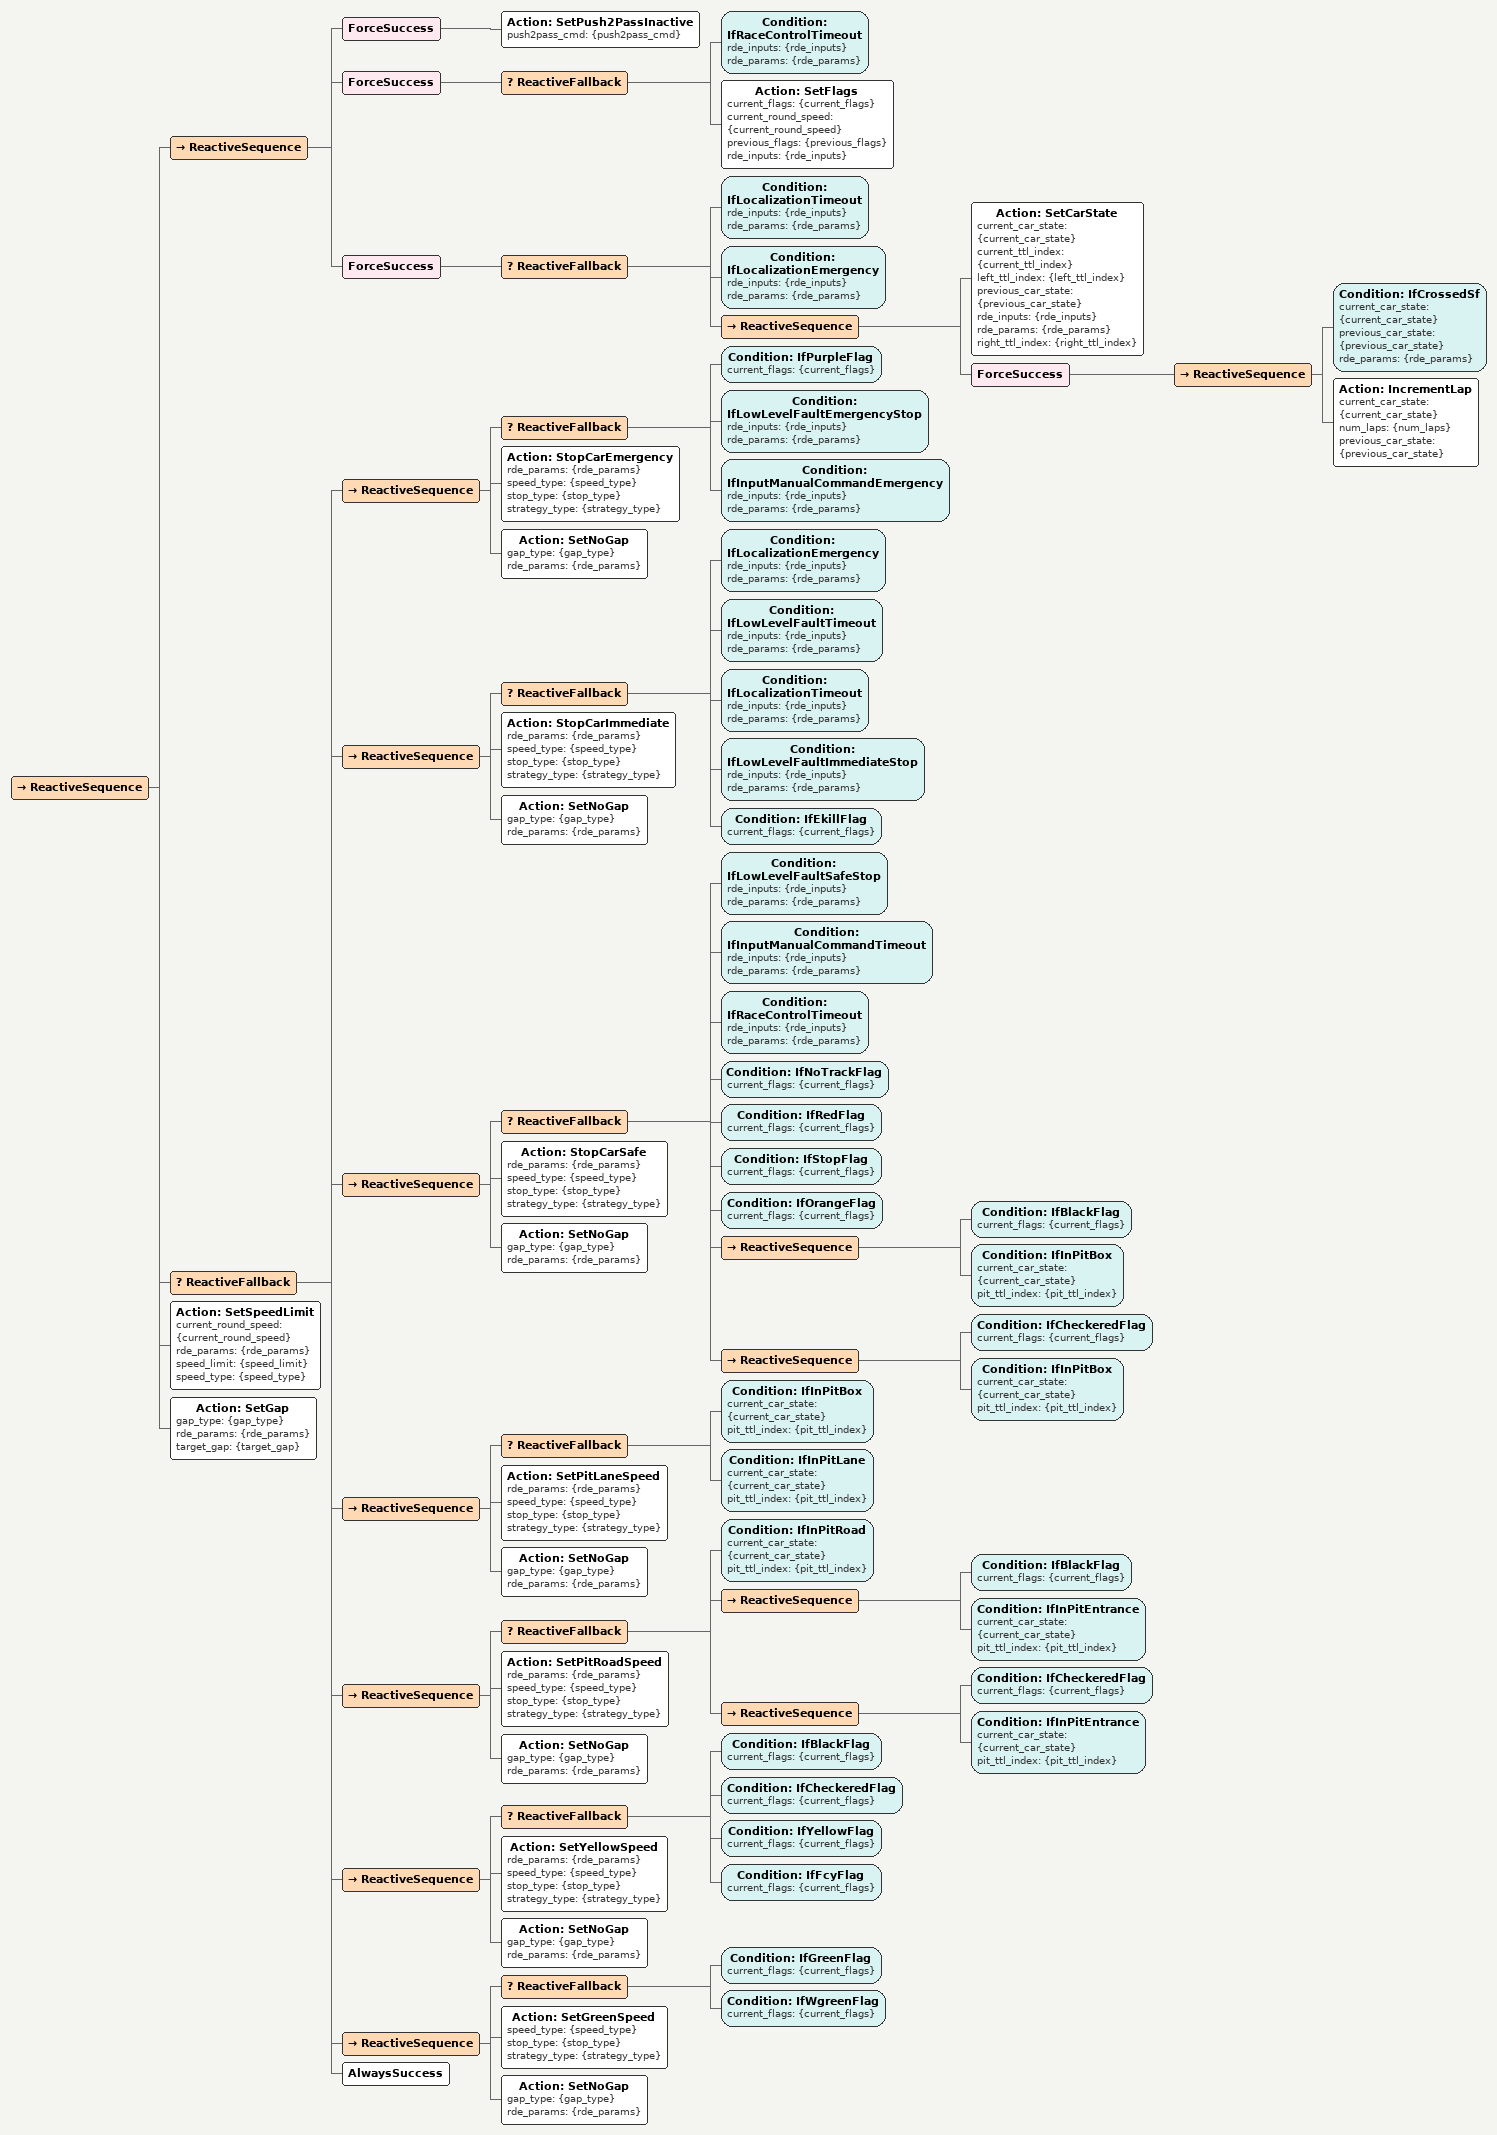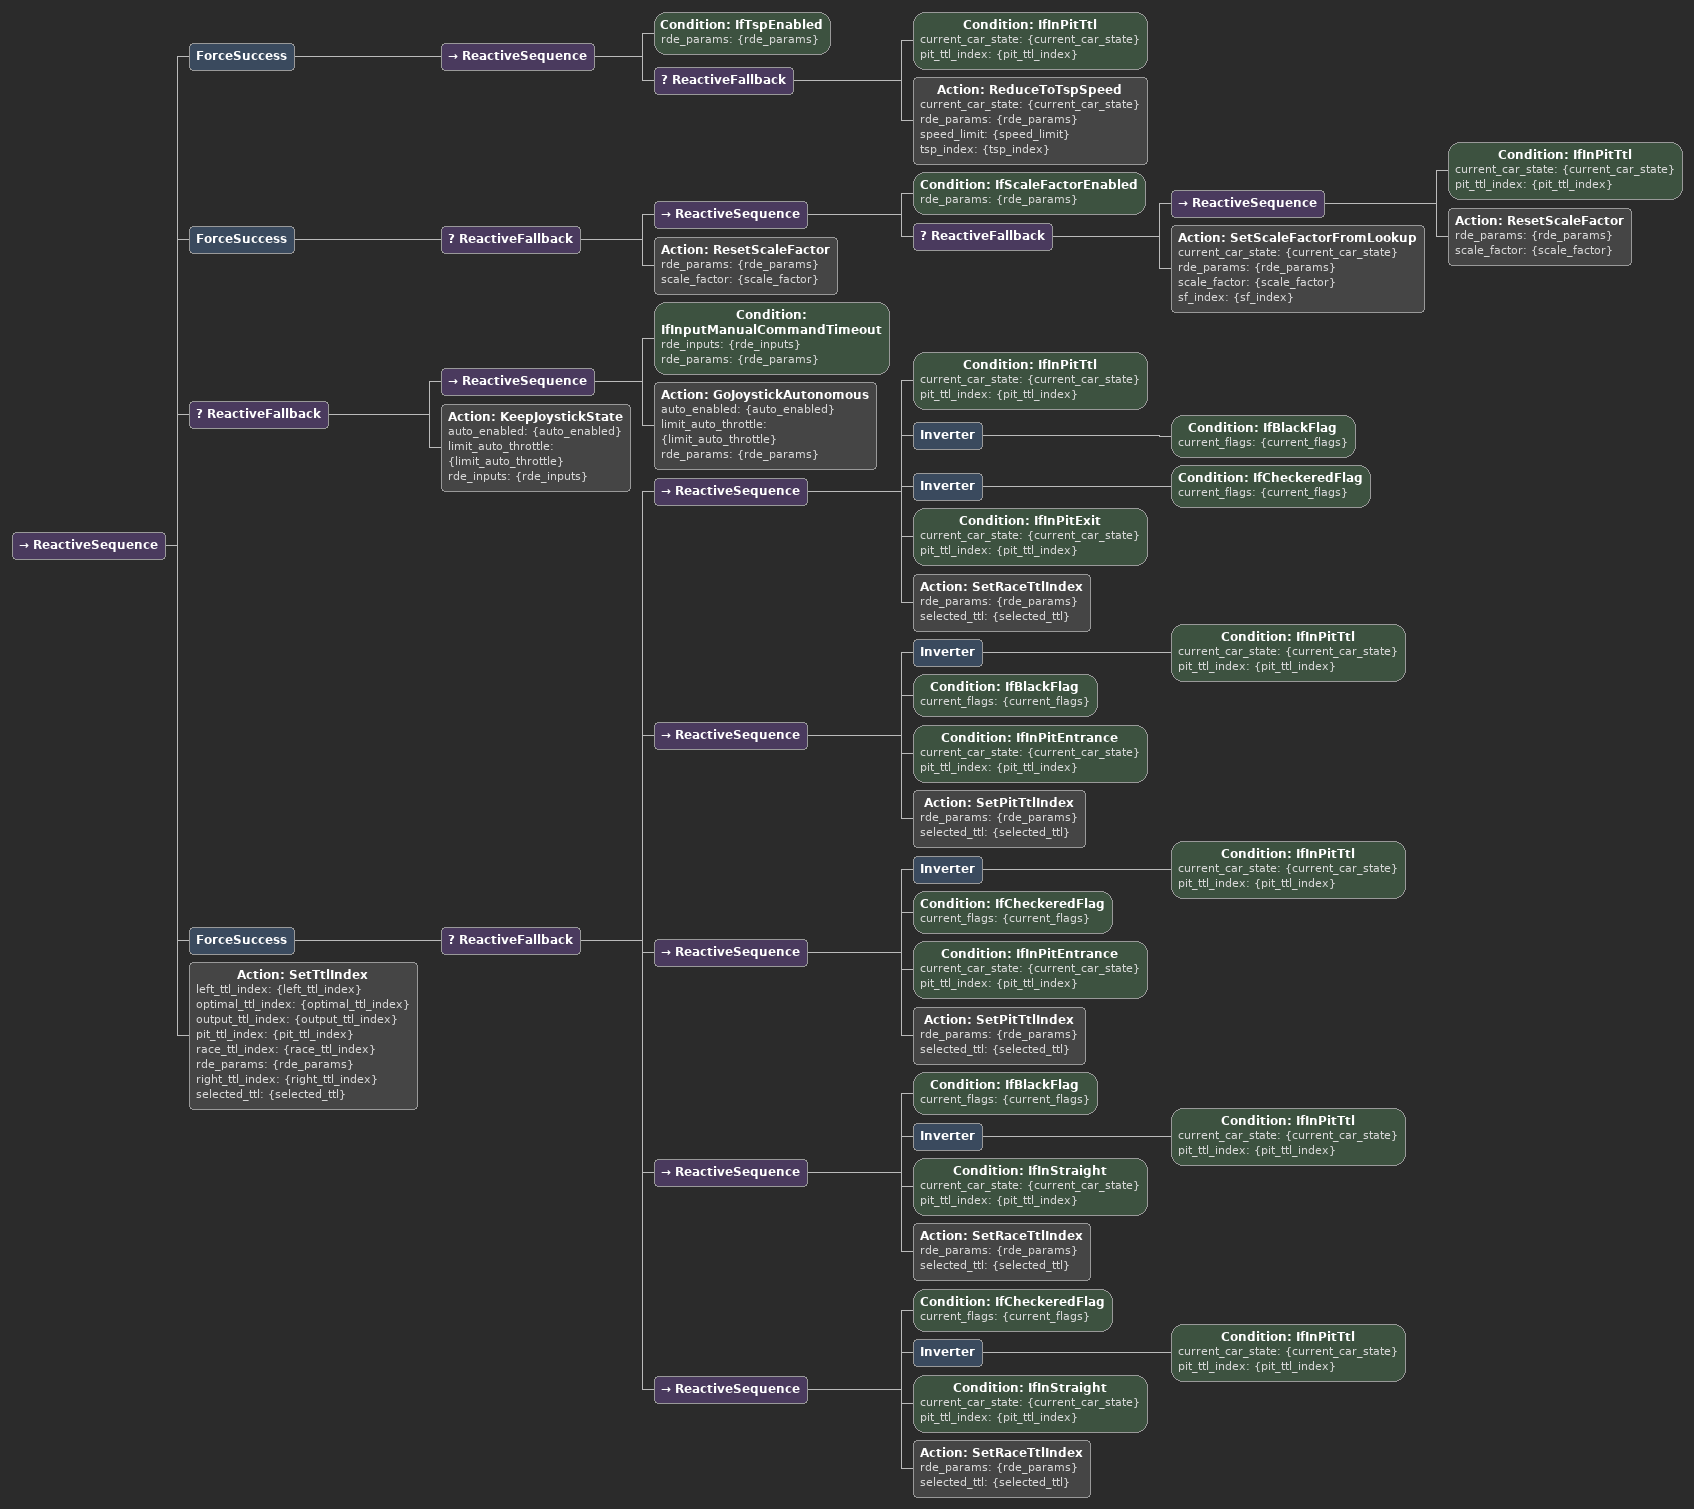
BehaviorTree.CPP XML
<ReactiveSequence>
        <ReactiveSequence>
            <ForceSuccess>
	<Action ID="SetPush2PassInactive" push2pass_cmd="{push2pass_cmd}"/>
</ForceSuccess>
            <ForceSuccess>
                <ReactiveFallback>
                    <Condition ID="IfRaceControlTimeout" rde_inputs="{rde_inputs}" rde_params="{rde_params}"/>
                    <Action ID="SetFlags" current_flags="{current_flags}" current_round_speed="{current_round_speed}" previous_flags="{previous_flags}" rde_inputs="{rde_inputs}"/>
                </ReactiveFallback>
            </ForceSuccess>
            <ForceSuccess>
                <ReactiveFallback>
                    <Condition ID="IfLocalizationTimeout" rde_inputs="{rde_inputs}" rde_params="{rde_params}"/>
                    <Condition ID="IfLocalizationEmergency" rde_inputs="{rde_inputs}" rde_params="{rde_params}"/>
                    <ReactiveSequence>
                        <Action ID="SetCarState" current_car_state="{current_car_state}" current_ttl_index="{current_ttl_index}" left_ttl_index="{left_ttl_index}" previous_car_state="{previous_car_state}" rde_inputs="{rde_inputs}" rde_params="{rde_params}" right_ttl_index="{right_ttl_index}"/>
                        <ForceSuccess>
                            <ReactiveSequence>
                                <Condition ID="IfCrossedSf" current_car_state="{current_car_state}" previous_car_state="{previous_car_state}" rde_params="{rde_params}"/>
                                <Action ID="IncrementLap" current_car_state="{current_car_state}" num_laps="{num_laps}" previous_car_state="{previous_car_state}"/>
                            </ReactiveSequence>
                        </ForceSuccess>
                    </ReactiveSequence>
                </ReactiveFallback>
            </ForceSuccess>
        </ReactiveSequence>
        <ReactiveFallback>
            <ReactiveSequence>
                <ReactiveFallback>
                    <Condition ID="IfPurpleFlag" current_flags="{current_flags}"/>
                    <Condition ID="IfLowLevelFaultEmergencyStop" rde_inputs="{rde_inputs}" rde_params="{rde_params}"/>
                    <Condition ID="IfInputManualCommandEmergency" rde_inputs="{rde_inputs}" rde_params="{rde_params}"/>
                </ReactiveFallback>
                <Action ID="StopCarEmergency" rde_params="{rde_params}" speed_type="{speed_type}" stop_type="{stop_type}" strategy_type="{strategy_type}"/>
                <Action ID="SetNoGap" gap_type="{gap_type}" rde_params="{rde_params}"/>
            </ReactiveSequence>
            <ReactiveSequence>
                <ReactiveFallback>
                    <Condition ID="IfLocalizationEmergency" rde_inputs="{rde_inputs}" rde_params="{rde_params}"/>
                    <Condition ID="IfLowLevelFaultTimeout" rde_inputs="{rde_inputs}" rde_params="{rde_params}"/>
                    <Condition ID="IfLocalizationTimeout" rde_inputs="{rde_inputs}" rde_params="{rde_params}"/>
                    <Condition ID="IfLowLevelFaultImmediateStop" rde_inputs="{rde_inputs}" rde_params="{rde_params}"/>
                    <Condition ID="IfEkillFlag" current_flags="{current_flags}"/>
                </ReactiveFallback>
                <Action ID="StopCarImmediate" rde_params="{rde_params}" speed_type="{speed_type}" stop_type="{stop_type}" strategy_type="{strategy_type}"/>
                <Action ID="SetNoGap" gap_type="{gap_type}" rde_params="{rde_params}"/>
            </ReactiveSequence>
            <ReactiveSequence>
                <ReactiveFallback>
                    <Condition ID="IfLowLevelFaultSafeStop" rde_inputs="{rde_inputs}" rde_params="{rde_params}"/>
                    <Condition ID="IfInputManualCommandTimeout" rde_inputs="{rde_inputs}" rde_params="{rde_params}"/>
                    <Condition ID="IfRaceControlTimeout" rde_inputs="{rde_inputs}" rde_params="{rde_params}"/>
                    <Condition ID="IfNoTrackFlag" current_flags="{current_flags}"/>
                    <Condition ID="IfRedFlag" current_flags="{current_flags}"/>
                    <Condition ID="IfStopFlag" current_flags="{current_flags}"/>
                    <Condition ID="IfOrangeFlag" current_flags="{current_flags}"/>
                    <ReactiveSequence>
                        <Condition ID="IfBlackFlag" current_flags="{current_flags}"/>
                        <Condition ID="IfInPitBox" current_car_state="{current_car_state}" pit_ttl_index="{pit_ttl_index}"/>
                    </ReactiveSequence>
                    <ReactiveSequence>
                        <Condition ID="IfCheckeredFlag" current_flags="{current_flags}"/>
                        <Condition ID="IfInPitBox" current_car_state="{current_car_state}" pit_ttl_index="{pit_ttl_index}"/>
                    </ReactiveSequence>
                </ReactiveFallback>
                <Action ID="StopCarSafe" rde_params="{rde_params}" speed_type="{speed_type}" stop_type="{stop_type}" strategy_type="{strategy_type}"/>
                <Action ID="SetNoGap" gap_type="{gap_type}" rde_params="{rde_params}"/>
            </ReactiveSequence>
            <ReactiveSequence>
                <ReactiveFallback>
                    <Condition ID="IfInPitBox" current_car_state="{current_car_state}" pit_ttl_index="{pit_ttl_index}"/>
                    <Condition ID="IfInPitLane" current_car_state="{current_car_state}" pit_ttl_index="{pit_ttl_index}"/>
                </ReactiveFallback>
                <Action ID="SetPitLaneSpeed" rde_params="{rde_params}" speed_type="{speed_type}" stop_type="{stop_type}" strategy_type="{strategy_type}"/>
                <Action ID="SetNoGap" gap_type="{gap_type}" rde_params="{rde_params}"/>
            </ReactiveSequence>
            <ReactiveSequence>
                <ReactiveFallback>
                    <Condition ID="IfInPitRoad" current_car_state="{current_car_state}" pit_ttl_index="{pit_ttl_index}"/>
                    <ReactiveSequence>
                        <Condition ID="IfBlackFlag" current_flags="{current_flags}"/>
                        <Condition ID="IfInPitEntrance" current_car_state="{current_car_state}" pit_ttl_index="{pit_ttl_index}"/>
                    </ReactiveSequence>
                    <ReactiveSequence>
                        <Condition ID="IfCheckeredFlag" current_flags="{current_flags}"/>
                        <Condition ID="IfInPitEntrance" current_car_state="{current_car_state}" pit_ttl_index="{pit_ttl_index}"/>
                    </ReactiveSequence>
                </ReactiveFallback>
                <Action ID="SetPitRoadSpeed" rde_params="{rde_params}" speed_type="{speed_type}" stop_type="{stop_type}" strategy_type="{strategy_type}"/>
                <Action ID="SetNoGap" gap_type="{gap_type}" rde_params="{rde_params}"/>
            </ReactiveSequence>
            <ReactiveSequence>
                <ReactiveFallback>
                    <Condition ID="IfBlackFlag" current_flags="{current_flags}"/>
                    <Condition ID="IfCheckeredFlag" current_flags="{current_flags}"/>
                    <Condition ID="IfYellowFlag" current_flags="{current_flags}"/>
                    <Condition ID="IfFcyFlag" current_flags="{current_flags}"/>
                </ReactiveFallback>
                <Action ID="SetYellowSpeed" rde_params="{rde_params}" speed_type="{speed_type}" stop_type="{stop_type}" strategy_type="{strategy_type}"/>
                <Action ID="SetNoGap" gap_type="{gap_type}" rde_params="{rde_params}"/>
            </ReactiveSequence>
            <ReactiveSequence>
                <ReactiveFallback>
                    <Condition ID="IfGreenFlag" current_flags="{current_flags}"/>
                    <Condition ID="IfWgreenFlag" current_flags="{current_flags}"/>
                </ReactiveFallback>
                <Action ID="SetGreenSpeed" speed_type="{speed_type}" stop_type="{stop_type}" strategy_type="{strategy_type}"/>
                <Action ID="SetNoGap" gap_type="{gap_type}" rde_params="{rde_params}"/>
            </ReactiveSequence>
            <AlwaysSuccess/>
        </ReactiveFallback>
        <Action ID="SetSpeedLimit" current_round_speed="{current_round_speed}" rde_params="{rde_params}" speed_limit="{speed_limit}" speed_type="{speed_type}"/>
        <Action ID="SetGap" gap_type="{gap_type}" rde_params="{rde_params}" target_gap="{target_gap}"/>
    </ReactiveSequence>

<ReactiveSequence>
    <ForceSuccess>
        <ReactiveSequence>
            <Condition ID="IfTspEnabled" rde_params="{rde_params}"/>
            <ReactiveFallback>
                <Condition ID="IfInPitTtl" current_car_state="{current_car_state}" pit_ttl_index="{pit_ttl_index}"/>
                <Action ID="ReduceToTspSpeed" current_car_state="{current_car_state}" rde_params="{rde_params}" speed_limit="{speed_limit}" tsp_index="{tsp_index}"/>
            </ReactiveFallback>
        </ReactiveSequence>
    </ForceSuccess>
    <ForceSuccess>
        <ReactiveFallback>
            <ReactiveSequence>
                <Condition ID="IfScaleFactorEnabled" rde_params="{rde_params}"/>
                <ReactiveFallback>
                    <ReactiveSequence>
                        <Condition ID="IfInPitTtl" current_car_state="{current_car_state}" pit_ttl_index="{pit_ttl_index}"/>
                        <Action ID="ResetScaleFactor" rde_params="{rde_params}" scale_factor="{scale_factor}"/>
                    </ReactiveSequence>
                    <Action ID="SetScaleFactorFromLookup" current_car_state="{current_car_state}" rde_params="{rde_params}" scale_factor="{scale_factor}" sf_index="{sf_index}"/>
                </ReactiveFallback>
            </ReactiveSequence>
            <Action ID="ResetScaleFactor" rde_params="{rde_params}" scale_factor="{scale_factor}"/>
        </ReactiveFallback>
    </ForceSuccess>
    <ReactiveFallback>
        <ReactiveSequence>
            <Condition ID="IfInputManualCommandTimeout" rde_inputs="{rde_inputs}" rde_params="{rde_params}"/>
            <Action ID="GoJoystickAutonomous" auto_enabled="{auto_enabled}" limit_auto_throttle="{limit_auto_throttle}" rde_params="{rde_params}"/>
        </ReactiveSequence>
        <Action ID="KeepJoystickState" auto_enabled="{auto_enabled}" limit_auto_throttle="{limit_auto_throttle}" rde_inputs="{rde_inputs}"/>
    </ReactiveFallback>
    <ForceSuccess>
        <ReactiveFallback>
            <ReactiveSequence>
                <Condition ID="IfInPitTtl" current_car_state="{current_car_state}" pit_ttl_index="{pit_ttl_index}"/>
                <Inverter>
                    <Condition ID="IfBlackFlag" current_flags="{current_flags}"/>
                </Inverter>
                <Inverter>
                    <Condition ID="IfCheckeredFlag" current_flags="{current_flags}"/>
                </Inverter>
                <Condition ID="IfInPitExit" current_car_state="{current_car_state}" pit_ttl_index="{pit_ttl_index}"/>
                <Action ID="SetRaceTtlIndex" rde_params="{rde_params}" selected_ttl="{selected_ttl}"/>
            </ReactiveSequence>
            <ReactiveSequence>
                <Inverter>
                    <Condition ID="IfInPitTtl" current_car_state="{current_car_state}" pit_ttl_index="{pit_ttl_index}"/>
                </Inverter>
                <Condition ID="IfBlackFlag" current_flags="{current_flags}"/>
                <Condition ID="IfInPitEntrance" current_car_state="{current_car_state}" pit_ttl_index="{pit_ttl_index}"/>
                <Action ID="SetPitTtlIndex" rde_params="{rde_params}" selected_ttl="{selected_ttl}"/>
            </ReactiveSequence>
            <ReactiveSequence>
                <Inverter>
                    <Condition ID="IfInPitTtl" current_car_state="{current_car_state}" pit_ttl_index="{pit_ttl_index}"/>
                </Inverter>
                <Condition ID="IfCheckeredFlag" current_flags="{current_flags}"/>
                <Condition ID="IfInPitEntrance" current_car_state="{current_car_state}" pit_ttl_index="{pit_ttl_index}"/>
                <Action ID="SetPitTtlIndex" rde_params="{rde_params}" selected_ttl="{selected_ttl}"/>
            </ReactiveSequence>
            <ReactiveSequence>
                <Condition ID="IfBlackFlag" current_flags="{current_flags}"/>
                <Inverter>
                    <Condition ID="IfInPitTtl" current_car_state="{current_car_state}" pit_ttl_index="{pit_ttl_index}"/>
                </Inverter>
                <Condition ID="IfInStraight" current_car_state="{current_car_state}" pit_ttl_index="{pit_ttl_index}"/>
                <Action ID="SetRaceTtlIndex" rde_params="{rde_params}" selected_ttl="{selected_ttl}"/>
            </ReactiveSequence>
            <ReactiveSequence>
                <Condition ID="IfCheckeredFlag" current_flags="{current_flags}"/>
                <Inverter>
                    <Condition ID="IfInPitTtl" current_car_state="{current_car_state}" pit_ttl_index="{pit_ttl_index}"/>
                </Inverter>
                <Condition ID="IfInStraight" current_car_state="{current_car_state}" pit_ttl_index="{pit_ttl_index}"/>
                <Action ID="SetRaceTtlIndex" rde_params="{rde_params}" selected_ttl="{selected_ttl}"/>
            </ReactiveSequence>
        </ReactiveFallback>
    </ForceSuccess>
    <Action ID="SetTtlIndex" left_ttl_index="{left_ttl_index}" optimal_ttl_index="{optimal_ttl_index}" output_ttl_index="{output_ttl_index}" pit_ttl_index="{pit_ttl_index}" race_ttl_index="{race_ttl_index}" rde_params="{rde_params}" right_ttl_index="{right_ttl_index}" selected_ttl="{selected_ttl}"/>
</ReactiveSequence>
